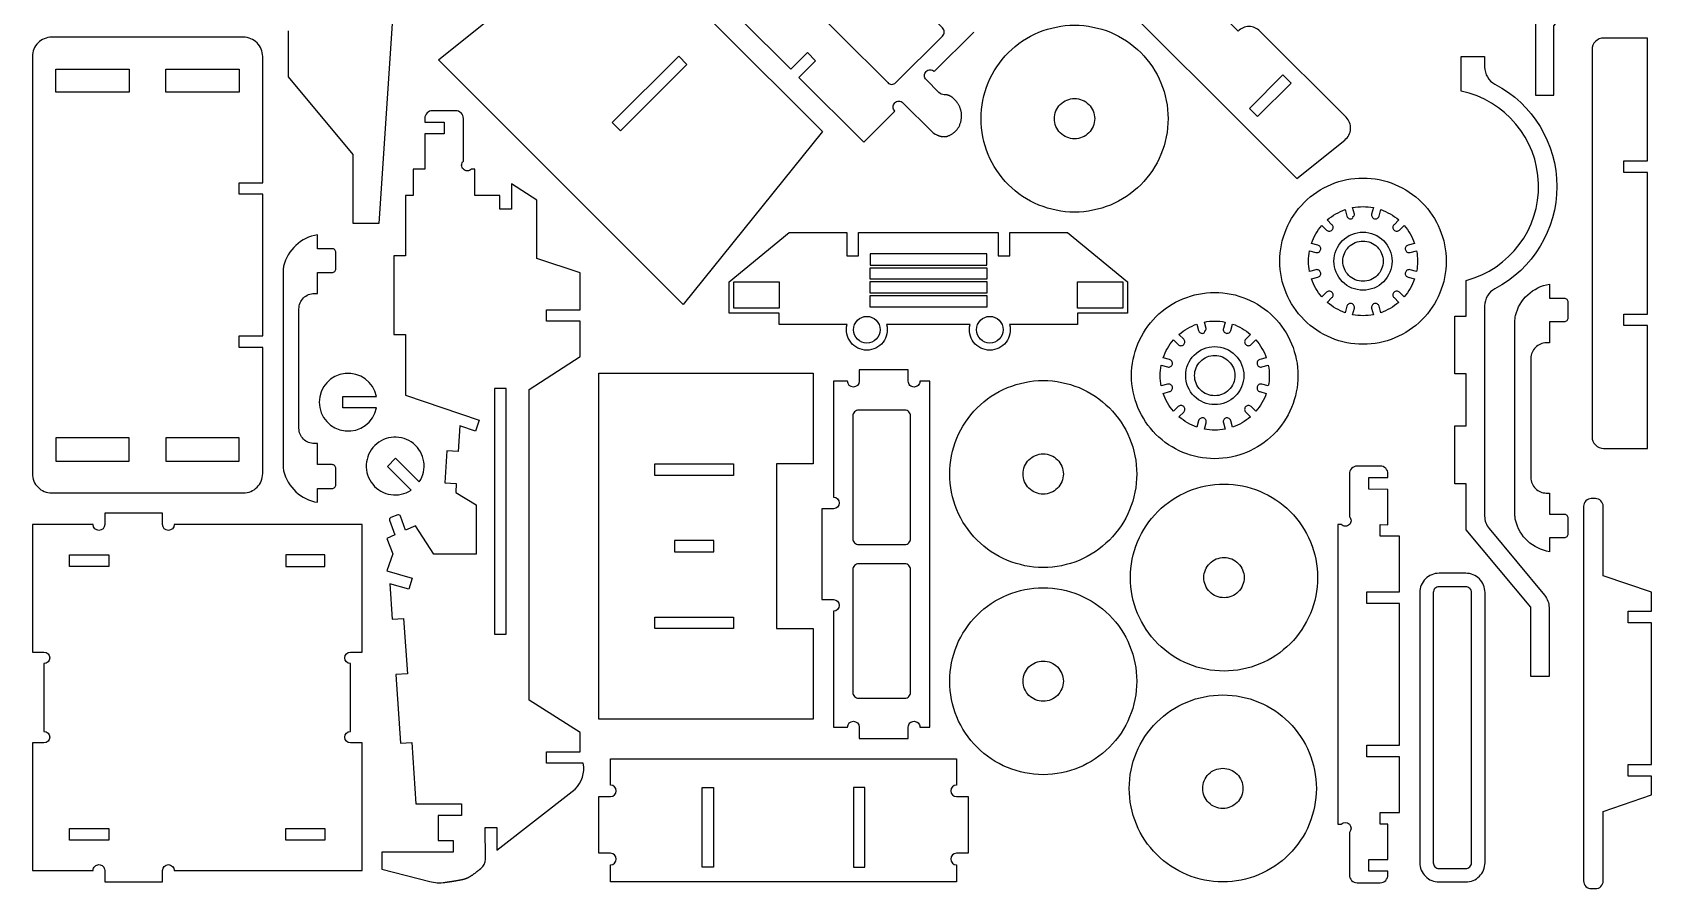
# Model space of a CAD drawing. Extents: x 14 to 686, y 11 to 690.
# Drawn here: x 15 to 686, y 11 to 366 of the extents above; entities that cross this region are included whole.
import ezdxf

# ---------------------------------------------------------------- set-up
doc = ezdxf.new("R2010")
doc.units = 0
doc.header["$MEASUREMENT"] = 0
for name, color, linetype in [('EXTERNAL_CUT', 62, 'CONTINUOUS'), ('HOLES', 5, 'CONTINUOUS'), ('POCKET_1MM', 3, 'CONTINUOUS')]:
    doc.layers.add(name, color=color, linetype=linetype)

msp = doc.modelspace()

# ---------------------------------------------------------------- linework, layer by layer
at = {"layer": 'EXTERNAL_CUT'}
for points in [[(637.97, 340.17), (645.57, 340.17), (645.57, 368.92), (672.29, 401.07), (672.29, 420.19), (677.09, 420.19), (677.09, 444.19), (672.29, 444.19), (672.29, 465.79), (677.09, 465.79), (677.09, 489.79), (672.29, 489.79), (672.29, 504.56, -0.790358), (674.46, 583.14), (674.46, 597.54), (664.69, 597.54), (664.69, 593.18, -0.278811), (660.41, 586.09, 0.604622), (660.41, 501.09, -0.278811), (664.69, 494.01), (664.69, 406.71, -0.175112), (662.84, 401.6), (639.81, 373.89, 0.175112), (637.97, 368.78)], [(514.65, 366.76), (509.86, 371.54, 0.414214), (509.86, 380.59), (474.13, 416.33, 0.446654), (464.61, 415.8), (448.7, 395.96), (539.06, 305.59), (558.91, 321.51, 0.446654), (559.43, 331.03), (523.7, 366.76, 0.414214)], [(102.05, 364.2), (22.52, 364.2, 0.414214), (14.52, 356.2), (14.52, 183.05, 0.414214), (22.52, 175.05), (102.05, 175.05, 0.414214), (110.05, 183.05), (110.05, 235.43), (100.28, 235.43), (100.28, 240.23), (110.05, 240.23), (110.05, 299.03), (100.28, 299.03), (100.28, 303.83), (110.05, 303.83), (110.05, 356.2, 0.414214)], [(446.82, 291.6, -0.414214), (408.02, 330.4, -0.414214), (446.82, 369.2, -0.414214), (485.62, 330.4, -0.414214)], [(684.45, 363.84), (666.28, 363.84, 0.414214), (661.48, 359.04), (661.48, 198.34, 0.414214), (666.28, 193.54), (684.45, 193.54), (684.45, 244.49), (674.69, 244.49), (674.69, 249.29), (684.45, 249.29), (684.45, 308.09), (674.69, 308.09), (674.69, 312.89), (684.45, 312.89)], [(643.64, 98.84), (636.04, 98.84), (636.04, 127.58), (609.32, 159.74), (609.32, 178.86), (604.52, 178.86), (604.52, 202.86), (609.32, 202.86), (609.32, 224.46), (604.52, 224.46), (604.52, 248.46), (609.32, 248.46), (609.32, 263.23, 0.790358), (607.14, 341.8), (607.14, 356.2), (616.92, 356.2), (616.92, 351.84, 0.278811), (621.2, 344.76, -0.604622), (621.2, 259.76, 0.278811), (616.92, 252.67), (616.92, 165.37, 0.175112), (618.76, 160.26), (641.79, 132.55, -0.175112), (643.64, 127.44)], [(239.62, 52.12, 0.25005), (243.04, 62.82), (227.77, 62.82), (227.77, 67.62), (241.75, 67.62), (241.75, 75.63), (220.57, 89.09), (220.57, 217.95), (241.75, 231.64), (241.75, 246.31), (227.77, 246.31), (227.77, 251.11), (241.75, 251.11), (241.75, 266.36), (223.8, 272.34), (223.8, 296.6), (213.22, 303.4), (213.22, 292.78), (208.42, 292.78), (208.42, 298.55), (198.08, 298.55), (198.08, 309.4), (196.68, 309.4, -0.414214), (193.28, 309.4, -0.414214), (193.28, 312.8), (193.28, 330.5, 0.414214), (190.08, 333.7), (180.48, 333.7, 0.414214), (177.28, 330.5), (177.28, 328.9), (185.28, 328.9), (185.28, 324.1), (177.28, 324.1), (177.28, 309.4), (172.48, 309.4), (172.48, 298.55), (169.25, 298.55), (169.25, 273.47), (164.45, 273.47), (164.45, 240.81), (169.25, 240.81), (169.25, 215.67), (199.91, 205.22), (198.36, 200.68), (191.84, 202.9), (191.19, 192.21), (186.39, 192.51), (185.58, 179.3), (190.37, 179.01), (190.14, 175.23), (198.62, 170.09), (198.62, 149.66), (180.99, 149.66), (173.48, 161.45), (169.31, 159.6), (167.17, 165.42, 0.414214), (166.14, 165.9), (163.14, 164.79, 0.414214), (162.66, 163.76), (164.92, 157.66), (161.52, 156.15), (164.1, 149.79), (161.48, 142.66), (171.99, 139.73), (170.71, 135.11), (162.75, 137.32), (163.73, 122.66), (168.52, 122.98), (170.05, 99.98), (165.26, 99.66), (167.15, 71.2), (171.94, 71.52), (173.64, 45.99), (192.46, 45.99), (192.46, 41.19), (182.85, 41.19), (182.85, 30.79), (189.08, 30.79), (189.08, 25.99), (159.52, 25.99), (159.52, 18.86), (179.34, 13.74, 0.099481), (185.64, 13.4), (185.86, 13.43), (185.89, 13.43), (185.93, 13.44), (185.97, 13.45), (186.01, 13.45), (186.06, 13.46), (186.11, 13.47), (186.17, 13.47), (186.23, 13.48), (186.29, 13.49), (186.36, 13.5), (186.43, 13.51), (186.51, 13.52), (186.59, 13.54), (186.68, 13.55), (186.77, 13.56), (186.87, 13.58), (186.98, 13.59), (187.09, 13.61), (187.2, 13.63), (187.32, 13.64), (187.45, 13.66), (187.59, 13.68), (187.73, 13.7), (187.87, 13.73), (188.02, 13.75), (188.17, 13.77), (188.33, 13.8), (188.49, 13.82), (188.66, 13.85), (188.83, 13.87), (189, 13.9), (189.18, 13.93), (189.36, 13.96), (189.54, 13.99), (189.73, 14.02), (189.92, 14.05), (190.1, 14.08), (190.3, 14.11), (190.49, 14.14), (190.68, 14.17), (190.88, 14.2), (191.07, 14.24), (191.27, 14.27), (191.46, 14.31), (191.66, 14.34), (191.86, 14.38), (192.05, 14.42), (192.25, 14.46), (192.44, 14.5), (192.63, 14.54), (192.82, 14.58), (193.01, 14.62), (193.19, 14.67), (193.38, 14.71), (193.56, 14.76), (193.73, 14.81), (193.91, 14.86), (194.08, 14.92), (194.24, 14.97), (194.41, 15.03), (194.57, 15.08), (194.72, 15.15), (194.87, 15.21), (195.02, 15.27), (195.17, 15.34), (195.31, 15.41), (195.46, 15.48), (195.6, 15.55), (195.74, 15.63), (195.88, 15.71), (196.02, 15.79), (196.16, 15.88), (196.3, 15.96), (196.44, 16.05), (196.58, 16.15), (196.73, 16.25), (196.87, 16.35), (197.02, 16.45), (197.17, 16.56), (197.33, 16.67), (197.48, 16.78), (197.64, 16.9), (197.8, 17.01), (197.96, 17.13), (198.12, 17.25), (198.28, 17.37), (198.43, 17.49), (198.59, 17.61), (198.74, 17.73), (198.89, 17.85), (199.04, 17.96), (199.18, 18.07), (199.31, 18.18), (199.45, 18.28), (199.57, 18.38), (199.69, 18.48), (199.8, 18.56), (199.9, 18.65), (200, 18.72), (200.6, 19.2, 0.228903), (202.42, 22.96), (202.4, 36.23), (207.2, 36.23), (207.2, 26.71)], [(590.87, 246.85, -0.414214), (542.07, 246.85, -0.414214), (542.07, 295.65, -0.414214), (590.87, 295.65, -0.414214)], [(140.43, 178.51), (140.43, 185.19, 0.414214), (138.83, 186.79), (132.83, 186.79), (132.83, 195.51), (131.5, 195.51, -0.414214), (125.1, 201.91), (125.1, 251.44, -0.414214), (131.5, 257.84), (132.83, 257.84), (132.83, 266.55), (138.83, 266.55, 0.414214), (140.43, 268.15), (140.43, 274.83, 0.414214), (138.83, 276.43), (132.83, 276.43), (132.83, 282.19, 0.304566), (118.73, 269.13, 0.058108), (118.52, 267.29), (118.52, 186.06, 0.058108), (118.73, 184.22, 0.304566), (132.83, 171.15), (132.83, 176.91), (138.83, 176.91, 0.414214)], [(443.86, 283.2), (468.83, 262.62), (468.83, 249.72), (448, 249.72), (448, 244.92), (419.88, 244.92, -0.491191), (411.68, 234.3, -0.491191), (403.47, 244.92), (368.87, 244.92, -0.491191), (360.66, 234.3, -0.491191), (352.46, 244.92), (324.34, 244.92), (324.34, 249.72), (303.52, 249.72), (303.52, 262.62), (328.48, 283.2), (352.37, 283.2), (352.37, 273.44), (357.17, 273.44), (357.17, 283.2), (415.17, 283.2), (415.17, 273.44), (419.97, 273.44), (419.97, 283.2)], [(529.37, 199.35, -0.414214), (480.57, 199.35, -0.414214), (480.57, 248.15, -0.414214), (529.37, 248.15, -0.414214)], [(651.43, 254.33), (651.43, 247.65, -0.414214), (649.83, 246.05), (643.83, 246.05), (643.83, 237.34), (642.5, 237.34, 0.414214), (636.1, 230.94), (636.1, 181.41, 0.414214), (642.5, 175.01), (643.83, 175.01), (643.83, 166.29), (649.83, 166.29, -0.414214), (651.43, 164.69), (651.43, 158.01, -0.414214), (649.83, 156.41), (643.83, 156.41), (643.83, 150.65, -0.304566), (629.73, 163.72, -0.058108), (629.52, 165.56), (629.52, 246.79, -0.058108), (629.73, 248.63, -0.304566), (643.83, 261.69), (643.83, 255.93), (649.83, 255.93, -0.414214)], [(157.26, 210.3), (143.32, 210.3), (143.32, 215.1), (157.26, 215.1, 0.904015), (133.52, 212.7, 0.904015)], [(346.82, 77.85), (352.67, 77.85, -1), (357.47, 77.85), (357.47, 73.05), (377.84, 73.05), (377.84, 77.85, -0.414214), (380.24, 80.25, -0.414214), (382.64, 77.85), (386.82, 77.85), (386.82, 221.4), (382.64, 221.4, -0.414214), (380.24, 219, -0.414214), (377.84, 221.4), (377.84, 226.2), (357.47, 226.2), (357.47, 221.4, -1), (352.67, 221.4), (346.82, 221.4), (346.82, 173.28, -1), (346.82, 168.48), (342.02, 168.48), (342.02, 130.78), (346.82, 130.78, -1), (346.82, 125.98)], [(433.82, 144.1, -0.414214), (395.02, 182.9, -0.414214), (433.82, 221.7, -0.414214), (472.62, 182.9, -0.414214)], [(357.22, 153.63), (376.42, 153.63, 0.414214), (378.82, 156.03), (378.82, 207, 0.414214), (376.42, 209.4), (357.22, 209.4, 0.414214), (354.82, 207), (354.82, 156.03, 0.414214)], [(171.62, 176.21), (161.76, 186.07), (165.15, 189.46), (175.01, 179.6, 0.904015), (156.52, 194.7, 0.904015)], [(564.02, 13.25), (573.62, 13.25, 0.414214), (576.82, 16.45), (576.82, 18.05), (568.82, 18.05), (568.82, 22.85), (576.82, 22.85), (576.82, 37.55), (573.62, 37.55), (573.62, 42.35), (581.62, 42.35), (581.62, 65.53), (568.02, 65.53), (568.02, 70.33), (581.62, 70.33), (581.62, 129.13), (568.02, 129.13), (568.02, 133.93), (581.62, 133.93), (581.62, 157.1), (573.62, 157.1), (573.62, 161.9), (576.82, 161.75), (576.82, 176.45), (568.82, 176.6), (568.82, 181.4), (576.82, 181.4), (576.82, 183, 0.414214), (573.62, 186.2), (564.02, 186.2, 0.414214), (560.82, 182.85), (560.82, 165.15, -0.414214), (560.82, 161.9, -0.414214), (557.42, 161.9), (556.02, 161.9), (556.02, 37.55), (557.42, 37.55, -1), (560.82, 34.16), (560.82, 16.45, 0.414214)], [(536.26, 112.46, -0.414214), (481.38, 112.46, -0.414214), (481.38, 167.34, -0.414214), (536.26, 167.34, -0.414214)], [(662.89, 172.69), (661.18, 172.69, 0.414214), (657.98, 169.49), (657.98, 13.99, 0.414214), (661.18, 10.79), (662.89, 10.79, 0.414214), (666.09, 13.99), (666.09, 42.86), (686.19, 49.69), (686.19, 57.54), (676.42, 57.54), (676.42, 62.34), (686.19, 62.34), (686.19, 121.14), (676.42, 121.14), (676.42, 125.94), (686.19, 125.94), (686.19, 133.79), (666.09, 140.62), (666.09, 169.49, 0.414214)], [(151.29, 161.9), (73.32, 161.9, -1), (68.52, 161.9), (68.52, 166.7), (44.53, 166.7), (44.53, 161.9, -1), (39.73, 161.9), (14.52, 161.9), (14.52, 108.98), (19.32, 108.98, -1), (19.32, 104.18), (19.32, 76.08, -1), (19.32, 71.28), (14.52, 71.28), (14.52, 18.35), (39.73, 18.35, -0.414214), (42.13, 20.75, -0.414214), (44.53, 18.35), (44.53, 13.55), (68.52, 13.55), (68.52, 18.35, -1), (73.32, 18.35), (151.29, 18.35), (151.29, 71.28), (146.49, 71.28, -1), (146.49, 76.08), (146.49, 104.18, -1), (146.49, 108.98), (151.29, 108.98)], [(357.22, 89.85), (376.42, 89.85, 0.414214), (378.82, 92.25), (378.82, 143.23, 0.414214), (376.42, 145.63), (357.22, 145.63, 0.414214), (354.82, 143.23), (354.82, 92.25, 0.414214)], [(590.02, 133.7), (590.02, 21.56, 0.414214), (598.02, 13.56), (609.09, 13.56, 0.414214), (617.09, 21.56), (617.09, 133.7, 0.414214), (609.09, 141.7), (598.02, 141.7, 0.414214)], [(433.82, 58.1, -0.414214), (395.02, 96.9, -0.414214), (433.82, 135.7, -0.414214), (472.62, 96.9, -0.414214)], [(508.32, 13.6, -0.414214), (469.52, 52.4, -0.414214), (508.32, 91.2, -0.414214), (547.12, 52.4, -0.414214)], [(254.32, 13.58), (254.32, 20.69, 1), (254.32, 25.49), (249.52, 25.49), (249.52, 48.98), (254.32, 48.98, 1), (254.32, 53.78), (254.32, 64.7), (397.87, 64.7), (397.87, 53.78, 1), (397.87, 48.98), (402.67, 48.98), (402.67, 25.49), (397.87, 25.49, 1), (397.87, 20.69), (397.87, 13.58)]]:
    msp.add_lwpolyline(points, format="xyb", close=True, dxfattribs=at)
for points in [[(342.21, 325.08), (284.51, 253.32), (183.01, 354.83), (254.77, 412.52)], [(338.38, 81.15), (249.52, 81.15), (249.52, 224.7), (338.38, 224.7), (338.38, 187.13), (323.16, 187.13), (323.16, 118.73), (338.38, 118.73)]]:
    msp.add_lwpolyline(points, close=True, dxfattribs=at)
msp.add_lwpolyline([(288.09, 391.96), (329.1, 350.95), (336.01, 357.85), (339.4, 354.46), (332.5, 347.55), (359.35, 320.7), (372.23, 333.58, -0.414214), (372.23, 336.98, -0.414214), (375.63, 336.98), (387.55, 325.05, 0.096499), (389.48, 323.76), (389.63, 323.69), (389.65, 323.68), (389.68, 323.67), (389.71, 323.66), (389.74, 323.64), (389.78, 323.63), (389.81, 323.61), (389.86, 323.6), (389.9, 323.58), (389.95, 323.56), (390, 323.54), (390.06, 323.52), (390.12, 323.5), (390.19, 323.47), (390.26, 323.45), (390.33, 323.42), (390.41, 323.39), (390.49, 323.36), (390.58, 323.33), (390.68, 323.3), (390.78, 323.27), (390.89, 323.23), (391, 323.2), (391.12, 323.16), (391.24, 323.12), (391.37, 323.09), (391.5, 323.06), (391.64, 323.02), (391.79, 323), (391.94, 322.97), (392.1, 322.95), (392.26, 322.94), (392.43, 322.93), (392.61, 322.92), (392.79, 322.93), (392.97, 322.94), (393.17, 322.96), (393.36, 322.98), (393.57, 323.02), (393.78, 323.06), (393.99, 323.12), (394.21, 323.19), (394.44, 323.27), (394.67, 323.36), (394.9, 323.46), (395.14, 323.57), (395.37, 323.69), (395.61, 323.82), (395.85, 323.96), (396.09, 324.12), (396.32, 324.28), (396.56, 324.45), (396.79, 324.63), (397.02, 324.82), (397.24, 325.02), (397.46, 325.23), (397.67, 325.45), (397.87, 325.67), (398.07, 325.91), (398.26, 326.15), (398.43, 326.4), (398.6, 326.66), (398.76, 326.93), (398.91, 327.2), (399.05, 327.48), (399.18, 327.76), (399.29, 328.06), (399.4, 328.35), (399.5, 328.65), (399.59, 328.95), (399.67, 329.26), (399.74, 329.56), (399.8, 329.87), (399.85, 330.18), (399.89, 330.49), (399.92, 330.8), (399.94, 331.11), (399.95, 331.41), (399.95, 331.72), (399.94, 332.02), (399.92, 332.31), (399.9, 332.61), (399.86, 332.9), (399.81, 333.18), (399.76, 333.46), (399.7, 333.74), (399.63, 334.01), (399.55, 334.27), (399.47, 334.54), (399.38, 334.79), (399.28, 335.04), (399.18, 335.29), (399.07, 335.53), (398.96, 335.76), (398.84, 335.99), (398.72, 336.22), (398.59, 336.43), (398.46, 336.64), (398.33, 336.85), (398.19, 337.05), (398.06, 337.24), (397.91, 337.43), (397.77, 337.61), (397.63, 337.78), (397.48, 337.95), (397.33, 338.11), (397.18, 338.26), (397.04, 338.41), (396.89, 338.55), (396.74, 338.69), (396.59, 338.81), (396.44, 338.94), (396.3, 339.05), (396.15, 339.17), (396.01, 339.27), (395.87, 339.37), (395.73, 339.46), (395.6, 339.55), (395.46, 339.63), (395.33, 339.71), (395.21, 339.78), (395.09, 339.84), (394.97, 339.9), (394.85, 339.95), (394.74, 340), (394.64, 340.04), (394.54, 340.08), (394.44, 340.12), (394.34, 340.15), (394.25, 340.17), (394.16, 340.2), (394.08, 340.22), (393.99, 340.24), (393.92, 340.25), (393.84, 340.27), (393.77, 340.28), (393.7, 340.29), (393.63, 340.29), (393.57, 340.3), (393.51, 340.31), (393.46, 340.31), (393.4, 340.32), (393.35, 340.32), (393.3, 340.32), (393.26, 340.33), (393.22, 340.33), (393.18, 340.33), (393.14, 340.34), (393.1, 340.34), (393.07, 340.34), (393.04, 340.34), (393.01, 340.34), (392.98, 340.34), (392.96, 340.35), (392.94, 340.35), (392.91, 340.35), (392.9, 340.35), (392.88, 340.35), (392.86, 340.35), (392.85, 340.35), (392.75, 340.35, -0.19413), (390.54, 341.29), (385.24, 346.59, -0.414214), (385.24, 349.98, -0.414214), (388.63, 349.98), (405.02, 366.37)], format="xyb", dxfattribs=at)
msp.add_lwpolyline([(164.31, 378.17), (158.23, 286.84), (147.54, 286.84), (147.54, 315.58), (120.82, 347.74), (120.82, 366.86)], dxfattribs=at)
at = {"layer": 'HOLES'}
for points in [[(392.01, 368.07), (353.13, 406.94, 0.414214), (349.74, 406.94), (330.42, 387.62, 0.414214), (330.42, 384.23), (369.3, 345.35, 0.414214), (372.69, 345.35), (392.01, 364.67, 0.414214)], [(446.82, 322.05, -0.414214), (438.47, 330.4, -0.414214), (446.82, 338.75, -0.414214), (455.17, 330.4, -0.414214)], [(572.38, 265.34, -0.414214), (560.56, 265.34, -0.414214), (560.56, 277.16, -0.414214), (572.38, 277.16, -0.414214)], [(510.88, 217.84, -0.414214), (499.06, 217.84, -0.414214), (499.06, 229.66, -0.414214), (510.88, 229.66, -0.414214)], [(433.82, 174.55, -0.414214), (425.47, 182.9, -0.414214), (433.82, 191.25, -0.414214), (442.17, 182.9, -0.414214)], [(514.73, 133.99, -0.414214), (502.91, 133.99, -0.414214), (502.91, 145.81, -0.414214), (514.73, 145.81, -0.414214)], [(595.62, 133.7), (595.62, 21.56, 0.414214), (598.02, 19.16), (609.09, 19.16, 0.414214), (611.49, 21.56), (611.49, 133.7, 0.414214), (609.09, 136.1), (598.02, 136.1, 0.414214)], [(433.82, 88.55, -0.414214), (425.47, 96.9, -0.414214), (433.82, 105.25, -0.414214), (442.17, 96.9, -0.414214)], [(508.32, 44.05, -0.414214), (499.97, 52.4, -0.414214), (508.32, 60.75, -0.414214), (516.67, 52.4, -0.414214)]]:
    msp.add_lwpolyline(points, format="xyb", close=True, dxfattribs=at)
for points in [[(286.01, 352.93), (282.61, 356.32), (255.06, 328.77), (258.46, 325.38)], [(54.68, 351), (54.68, 341.4), (24.28, 341.4), (24.28, 351)], [(100.28, 351), (100.28, 341.4), (69.88, 341.4), (69.88, 351)], [(536.62, 345.15), (522.74, 331.27), (519.34, 334.66), (533.23, 348.55)], [(211.04, 116.4), (211.04, 218.33), (206.24, 218.33), (206.24, 116.4)], [(54.68, 197.85), (24.28, 197.85), (24.28, 188.25), (54.68, 188.25)], [(100.28, 197.85), (69.88, 197.85), (69.88, 188.25), (100.28, 188.25)], [(272.77, 182.33), (272.77, 187.13), (305.33, 187.13), (305.33, 182.33)], [(280.94, 150.53), (297.15, 150.53), (297.15, 155.33), (280.94, 155.33)], [(46.22, 149.31), (46.22, 144.51), (29.95, 144.51), (29.95, 149.31)], [(135.86, 149.31), (119.59, 149.31), (119.59, 144.51), (135.86, 144.51)], [(272.77, 118.73), (272.77, 123.53), (305.33, 123.53), (305.33, 118.73)], [(292.29, 19.7), (292.29, 52.71), (297.09, 52.71), (297.09, 19.7)], [(355.09, 19.7), (359.89, 19.7), (359.89, 52.71), (355.09, 52.71)], [(46.22, 30.95), (29.95, 30.95), (29.95, 35.75), (46.22, 35.75)], [(135.86, 35.75), (135.86, 30.95), (119.59, 30.95), (119.59, 35.75)]]:
    msp.add_lwpolyline(points, close=True, dxfattribs=at)
at = {"layer": 'POCKET_1MM'}
for points in [[(562.32, 289.82, 0.414214), (562.89, 290.8), (562.17, 293.47, -0.095807), (570.77, 293.47), (570.05, 290.8, 0.414214), (571.18, 288.84, 0.414214), (573.14, 289.97), (573.86, 292.64, -0.095807), (581.3, 288.34), (579.35, 286.39, 0.414214), (579.35, 284.13, 0.414214), (581.61, 284.13), (583.56, 286.08, -0.095807), (587.86, 278.64), (585.19, 277.92, 0.414214), (584.06, 275.96, 0.414214), (586.02, 274.83), (588.69, 275.55, -0.095807), (588.69, 266.95), (586.02, 267.67, 0.414214), (584.06, 266.54, 0.414214), (585.19, 264.58), (587.86, 263.86, -0.095807), (583.56, 256.42), (581.61, 258.37, 0.414214), (579.35, 258.37, 0.414214), (579.35, 256.11), (581.3, 254.16, -0.095807), (573.86, 249.86), (573.14, 252.53, 0.414214), (571.18, 253.66, 0.414214), (570.05, 251.7), (570.77, 249.03, -0.095807), (562.17, 249.03), (562.89, 251.7, 0.414214), (561.76, 253.66, 0.414214), (559.8, 252.53), (559.08, 249.86, -0.095807), (551.64, 254.16), (553.59, 256.11, 0.414214), (553.59, 258.37, 0.414214), (551.33, 258.37), (549.38, 256.42, -0.095807), (545.08, 263.86), (547.75, 264.58, 0.414214), (548.88, 266.54, 0.414214), (546.92, 267.67), (544.25, 266.95, -0.095807), (544.25, 275.55), (546.92, 274.83, 0.414214), (548.88, 275.96, 0.414214), (547.75, 277.92), (545.08, 278.64, -0.095807), (549.38, 286.08), (551.33, 284.13, 0.414214), (553.59, 284.13, 0.414214), (553.59, 286.39), (551.64, 288.34, -0.095807), (559.08, 292.64), (559.8, 289.97, 0.414214), (561.76, 288.84, 0.414214)], [(575, 262.72, -0.414214), (557.95, 262.72, -0.414214), (557.95, 279.77, -0.414214), (575, 279.77, -0.414214)], [(355.12, 242.78, -0.414214), (360.66, 248.33, -0.414214), (366.21, 242.78, -0.414214), (360.66, 237.23, -0.414214)], [(406.13, 242.78, -0.414214), (411.68, 248.33, -0.414214), (417.22, 242.78, -0.414214), (411.68, 237.23, -0.414214)], [(500.82, 242.32, 0.414214), (501.39, 243.3), (500.67, 245.97, -0.095807), (509.27, 245.97), (508.55, 243.3, 0.414214), (509.68, 241.34, 0.414214), (511.64, 242.47), (512.36, 245.14, -0.095807), (519.8, 240.84), (517.85, 238.89, 0.414214), (517.85, 236.63, 0.414214), (520.11, 236.63), (522.06, 238.58, -0.095807), (526.36, 231.14), (523.69, 230.42, 0.414214), (522.56, 228.46, 0.414214), (524.52, 227.33), (527.19, 228.05, -0.095807), (527.19, 219.45), (524.52, 220.17, 0.414214), (522.56, 219.04, 0.414214), (523.69, 217.08), (526.36, 216.36, -0.095807), (522.06, 208.92), (520.11, 210.87, 0.414214), (517.85, 210.87, 0.414214), (517.85, 208.61), (519.8, 206.66, -0.095807), (512.36, 202.36), (511.64, 205.03, 0.414214), (509.68, 206.16, 0.414214), (508.55, 204.2), (509.27, 201.53, -0.095807), (500.67, 201.53), (501.39, 204.2, 0.414214), (500.26, 206.16, 0.414214), (498.3, 205.03), (497.58, 202.36, -0.095807), (490.14, 206.66), (492.09, 208.61, 0.414214), (492.09, 210.87, 0.414214), (489.83, 210.87), (487.88, 208.92, -0.095807), (483.58, 216.36), (486.25, 217.08, 0.414214), (487.38, 219.04, 0.414214), (485.42, 220.17), (482.75, 219.45, -0.095807), (482.75, 228.05), (485.42, 227.33, 0.414214), (487.38, 228.46, 0.414214), (486.25, 230.42), (483.58, 231.14, -0.095807), (487.88, 238.58), (489.83, 236.63, 0.414214), (492.09, 236.63, 0.414214), (492.09, 238.89), (490.14, 240.84, -0.095807), (497.58, 245.14), (498.3, 242.47, 0.414214), (500.26, 241.34, 0.414214)], [(513.5, 215.22, -0.414214), (496.45, 215.22, -0.414214), (496.45, 232.27, -0.414214), (513.5, 232.27, -0.414214)]]:
    msp.add_lwpolyline(points, format="xyb", close=True, dxfattribs=at)
for points in [[(410.38, 274.34), (361.97, 274.34), (361.97, 269.54), (410.38, 269.54)], [(324.34, 262.62), (324.34, 251.75), (305.54, 251.75), (305.54, 262.62)], [(410.38, 268.54), (410.38, 263.74), (361.97, 263.74), (361.97, 268.54)], [(410.38, 262.74), (410.38, 257.94), (361.97, 257.94), (361.97, 262.74)], [(448, 262.62), (466.81, 262.62), (466.81, 251.75), (448, 251.75)], [(410.38, 256.94), (410.38, 252.14), (361.97, 252.14), (361.97, 256.94)]]:
    msp.add_lwpolyline(points, close=True, dxfattribs=at)

doc.saveas('drawing.dxf')
